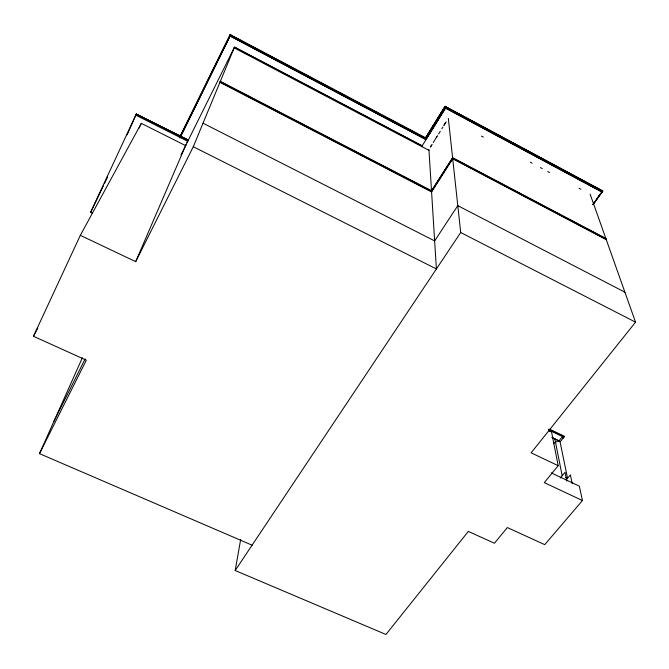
<?xml version="1.0" encoding="UTF-8"?>
<svg xmlns="http://www.w3.org/2000/svg" width="669" height="669" viewBox="0 0 669 669"><rect width="100%" height="100%" fill="white"/><g stroke="black" fill="none" stroke-linecap="round" stroke-linejoin="round"><path stroke-width="1" d="M551.197 472.849L579.321 486.137L582.456 500.546L544.742 544.65L507.336 527.557L494.441 543.245L468.308 531.42L385.946 634.471L235.179 570.515L240.689 539.39M252.079 545.185L39.488 453.649L86.326 360.19L33.45 336.281L80.33 235.337L135.698 261.646L193.291 146.728L234.526 47.047L421.696 145.541L421.746 146.528L445.47 108.135L425.977 139.395L229.994 35.942M135.698 261.646L185.949 144.839L185.614 145.616L141.301 123.364L80.33 235.337M187.161 142.505L187.646 141.418L187.337 142.137M188.332 140.013L136.275 114.048L188.558 140.197M187.186 142.447L187.496 141.736M230.27 35.022L425.785 138.516L230.27 35.022L179.744 137.755M127.152 134.803L136.351 113.914M39.488 453.649L82.396 357.689M180.346 137.262L230.161 36.026L425.994 139.654L425.919 138.876L230.061 35.465M92.447 213.21L90.591 212.316L136.142 114.349L188.089 140.532L187.755 141.31L135.715 115.085L136.142 114.349M139.102 128.063L141.301 123.364M103.536 185.53L90.976 211.672M104.439 183.666L107.575 177.126M179.752 136.902L230.094 34.529L425.701 137.839L445.144 106.338L602.602 190.841M179.861 137.814L230.186 35.532L425.961 139.135M180.981 154.932L234.451 47.215L421.704 145.733M231.031 35.022L230.654 35.783L230.094 34.529M53.972 421.253L85.164 358.877M33.45 336.281L37.84 328.036M90.591 212.316L91.059 211.463M425.66 137.814L445.144 106.338L425.308 138.257M445.311 106.605L425.543 138.918L445.311 106.605L602.719 191.075L593.269 204.455M445.429 107.584L425.827 139.319L445.403 107.333L602.46 191.819L445.136 107.191M430.451 146.879L431.472 145.24M435.151 139.319L436.798 136.685M443.923 125.237L445.571 122.594M430.543 146.937L432.166 144.345M433.244 142.614L434.858 140.013M436.472 137.421L437.551 135.69M438.63 133.959L440.244 131.358M441.866 128.766L442.937 127.035M444.015 125.304L446.173 121.842M235.179 570.515L460.707 232.528L448.33 118.38M597.116 198.384L600.77 193.358M592.801 204.48L602.577 191.225M592.901 204.773L601.983 191.852L445.295 107.801M590.125 194.177L635.55 322.157L531.119 452.829L558.197 465.683L544.282 482.617L582.456 500.546M562.654 438.011L563.449 437.033M560.338 441.565L552.067 437.551L560.338 441.565L564.511 436.347L549.793 429.264M560.237 478.084L565.021 472.322L566.794 481.044M566.25 479.832L570.389 474.865L572.221 483.612M565.765 477.423L567.555 478.268L559.97 441.389M548.572 429.189L564.226 436.773M548.505 429.841L563.816 437.208M549.19 430.886L551.565 432.023L558.197 465.683M563.022 438.187L561.659 437.526L558.966 440.854A26.334 11.314 -65.3 0 0 553.715 443.413M193.291 146.728L436.405 268.946L428.929 149.538M203.025 123.188L434.649 240.907L457.788 205.651L624.913 292.186M460.707 232.528L635.55 322.157M220.344 81.334L431.513 190.732L452.587 157.667L605.83 238.423M220.201 81.66L431.538 191.133L452.629 158.043L605.98 238.85M220.076 81.986L431.555 191.51L452.67 158.411L606.122 239.259M219.942 82.304L431.58 191.903L452.712 158.779L606.273 239.678M234.183 47.875L428.98 150.333M481.471 136.1L483.319 137.086M530.274 162.182L532.114 163.169M540.401 167.601L542.241 168.58M547.769 171.532L549.609 172.518M579.07 188.265L580.918 189.252M445.345 106.856L602.828 191.359M445.47 108.135L602.092 192.137M554.827 438.872L562.186 475.734M549.182 429.565L549.584 431.597"/></g></svg>
